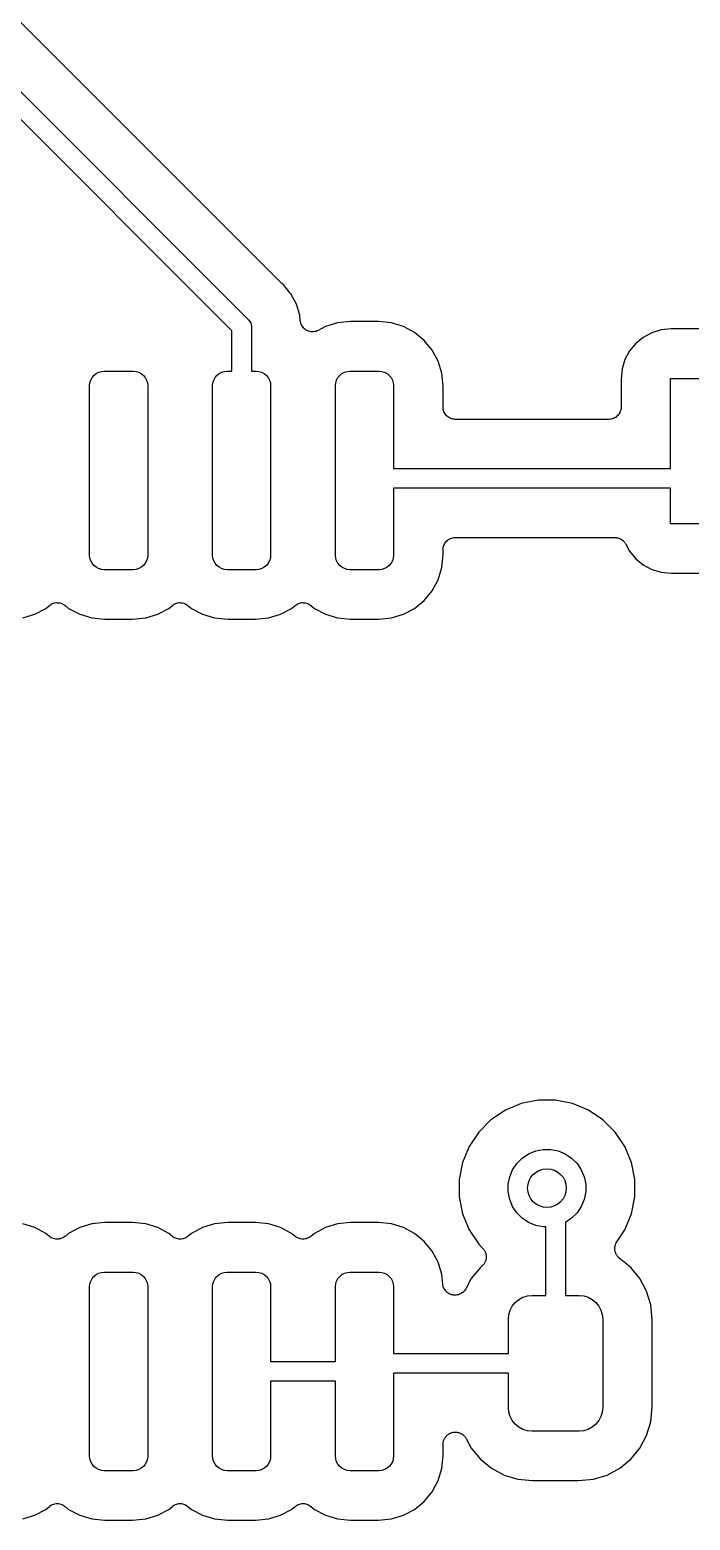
# Model space of a CAD drawing. Extents: x 1.79 to 9.66, y -5.89 to -1.5.
# Drawn here: x 3.607 to 3.876, y -2.954 to -2.348 of the extents above; entities that cross this region are included whole.
import ezdxf

# ---------------------------------------------------------------- set-up
doc = ezdxf.new("R2010")
doc.units = 0
doc.header["$MEASUREMENT"] = 0
doc.layers.add('BLACK', color=7, linetype='CONTINUOUS')

msp = doc.modelspace()

# ---------------------------------------------------------------- linework, layer by layer
at = {"layer": 'BLACK', "linetype": 'CONTINUOUS'}
for p, q in [((3.70956, -2.45122), (3.50184, -2.2435)), ((3.48, -2.24994), (3.69629, -2.46623)), ((3.6896, -2.47086), (3.47331, -2.25457)), ((3.70973, -2.45136), (3.70956, -2.45122)), ((3.70987, -2.45151), (3.70973, -2.45136)), ((3.70993, -2.45155), (3.70987, -2.45151)), ((3.71065, -2.45215), (3.70993, -2.45155)), ((3.71125, -2.45287), (3.71065, -2.45215)), ((3.71338, -2.45547), (3.71125, -2.45287)), ((3.71125, -2.45287), (3.71125, -2.45287)), ((3.71365, -2.4558), (3.71338, -2.45547)), ((3.71338, -2.45547), (3.71338, -2.45547)), ((3.71588, -2.45997), (3.71365, -2.4558)), ((3.71712, -2.46407), (3.71588, -2.45997)), ((3.71725, -2.4645), (3.71712, -2.46407)), ((3.71712, -2.46407), (3.71712, -2.46407)), ((3.71747, -2.46671), (3.71725, -2.4645)), ((3.6896, -2.48717), (3.6896, -2.47086)), ((3.69629, -2.46623), (3.69644, -2.46636)), ((3.69644, -2.46636), (3.69694, -2.46697)), ((3.69694, -2.46697), (3.69729, -2.46763)), ((3.69729, -2.46763), (3.69731, -2.46766)), ((3.69731, -2.46766), (3.69753, -2.46838)), ((3.69753, -2.46838), (3.69754, -2.46842)), ((3.69754, -2.46842), (3.6976, -2.469)), ((3.6976, -2.469), (3.6976, -2.469)), ((3.6976, -2.469), (3.69762, -2.4692)), ((3.69762, -2.4692), (3.6976, -2.4694)), ((3.6976, -2.4694), (3.6976, -2.48717)), ((3.71756, -2.46717), (3.71747, -2.46671)), ((3.71765, -2.46764), (3.71756, -2.46717)), ((3.71766, -2.46765), (3.71765, -2.46764)), ((3.71766, -2.46767), (3.71766, -2.46765)), ((3.71784, -2.4681), (3.71766, -2.46767)), ((3.71802, -2.46855), (3.71784, -2.4681)), ((3.71803, -2.46856), (3.71802, -2.46855)), ((3.71803, -2.46857), (3.71803, -2.46856)), ((3.71829, -2.46896), (3.71803, -2.46857)), ((3.71856, -2.46936), (3.71829, -2.46896)), ((3.71857, -2.46937), (3.71856, -2.46936)), ((3.71857, -2.46938), (3.71857, -2.46937)), ((3.71891, -2.46972), (3.71857, -2.46938)), ((3.71924, -2.47006), (3.71891, -2.46972)), ((3.71925, -2.47006), (3.71924, -2.47006)), ((3.71926, -2.47007), (3.71925, -2.47006)), ((3.71965, -2.47033), (3.71926, -2.47007)), ((3.72005, -2.47061), (3.71965, -2.47033)), ((3.72006, -2.47061), (3.72005, -2.47061)), ((3.72007, -2.47062), (3.72006, -2.47061)), ((3.7205, -2.4708), (3.72007, -2.47062)), ((3.72095, -2.47099), (3.7205, -2.4708)), ((3.72096, -2.47099), (3.72095, -2.47099)), ((3.72097, -2.471), (3.72096, -2.47099)), ((3.72144, -2.47109), (3.72097, -2.471)), ((3.7219, -2.47119), (3.72144, -2.47109)), ((3.72336, -2.47111), (3.7229, -2.4712)), ((3.72384, -2.47102), (3.72336, -2.47111)), ((3.72385, -2.47102), (3.72384, -2.47102)), ((3.72386, -2.47102), (3.72385, -2.47102)), ((3.72429, -2.47084), (3.72386, -2.47102)), ((3.72474, -2.47066), (3.72429, -2.47084)), ((3.72476, -2.47065), (3.72474, -2.47066)), ((3.72477, -2.47065), (3.72476, -2.47065)), ((3.7248, -2.47063), (3.72477, -2.47065)), ((3.72477, -2.47065), (3.72477, -2.47065)), ((3.72774, -2.46906), (3.7248, -2.47063)), ((3.73262, -2.46758), (3.72774, -2.46906)), ((3.73794, -2.46705), (3.73262, -2.46758)), ((3.74926, -2.46705), (3.73794, -2.46705)), ((3.75458, -2.46758), (3.74926, -2.46705)), ((3.75946, -2.46906), (3.75458, -2.46758)), ((3.76395, -2.47146), (3.75946, -2.46906)), ((3.86419, -2.47045), (3.86042, -2.47159)), ((3.86836, -2.47004), (3.86419, -2.47045)), ((3.92692, -2.47004), (3.86836, -2.47004)), ((3.72191, -2.47119), (3.7219, -2.47119)), ((3.72193, -2.47119), (3.72191, -2.47119)), ((3.7224, -2.4712), (3.72193, -2.47119)), ((3.72288, -2.4712), (3.7224, -2.4712)), ((3.72289, -2.4712), (3.72288, -2.4712)), ((3.7229, -2.4712), (3.72289, -2.4712)), ((3.76789, -2.47469), (3.76395, -2.47146)), ((3.77113, -2.47863), (3.76789, -2.47469)), ((3.8539, -2.47595), (3.8514, -2.47899)), ((3.85695, -2.47345), (3.8539, -2.47595)), ((3.86042, -2.47159), (3.85695, -2.47345)), ((3.77353, -2.48313), (3.77113, -2.47863)), ((3.77501, -2.48801), (3.77353, -2.48313)), ((3.84954, -2.48247), (3.8484, -2.48624)), ((3.8514, -2.47899), (3.84954, -2.48247)), ((3.63278, -2.4898), (3.63352, -2.4889)), ((3.63352, -2.4889), (3.63441, -2.48817)), ((3.63441, -2.48817), (3.63543, -2.48762)), ((3.63543, -2.48762), (3.63654, -2.48729)), ((3.63654, -2.48729), (3.63769, -2.48717)), ((3.63769, -2.48717), (3.64951, -2.48717)), ((3.64951, -2.48717), (3.65066, -2.48729)), ((3.65066, -2.48729), (3.65177, -2.48762)), ((3.65177, -2.48762), (3.65279, -2.48817)), ((3.65279, -2.48817), (3.65368, -2.4889)), ((3.65368, -2.4889), (3.65442, -2.4898)), ((3.68278, -2.4898), (3.68352, -2.4889)), ((3.68352, -2.4889), (3.68441, -2.48817)), ((3.68441, -2.48817), (3.68543, -2.48762)), ((3.68543, -2.48762), (3.68654, -2.48729)), ((3.68654, -2.48729), (3.68769, -2.48717)), ((3.68769, -2.48717), (3.6896, -2.48717)), ((3.6976, -2.48717), (3.69951, -2.48717)), ((3.69951, -2.48717), (3.70066, -2.48729)), ((3.70066, -2.48729), (3.70177, -2.48762)), ((3.70177, -2.48762), (3.70279, -2.48817)), ((3.70279, -2.48817), (3.70368, -2.4889)), ((3.70368, -2.4889), (3.70442, -2.4898)), ((3.73278, -2.4898), (3.73352, -2.4889)), ((3.73352, -2.4889), (3.73441, -2.48817)), ((3.73441, -2.48817), (3.73543, -2.48762)), ((3.73543, -2.48762), (3.73654, -2.48729)), ((3.73654, -2.48729), (3.73769, -2.48717)), ((3.73769, -2.48717), (3.74951, -2.48717)), ((3.74951, -2.48717), (3.75066, -2.48729)), ((3.75066, -2.48729), (3.75177, -2.48762)), ((3.75177, -2.48762), (3.75279, -2.48817)), ((3.75279, -2.48817), (3.75368, -2.4889)), ((3.75368, -2.4889), (3.75442, -2.4898)), ((3.77553, -2.49333), (3.77501, -2.48801)), ((3.8484, -2.48624), (3.84799, -2.4904)), ((3.63179, -2.49308), (3.6319, -2.49193)), ((3.63179, -2.56198), (3.63179, -2.49308)), ((3.6319, -2.49193), (3.63224, -2.49082)), ((3.63224, -2.49082), (3.63278, -2.4898)), ((3.65442, -2.4898), (3.65496, -2.49082)), ((3.65496, -2.49082), (3.6553, -2.49193)), ((3.6553, -2.49193), (3.65541, -2.49308)), ((3.65541, -2.49308), (3.65541, -2.56198)), ((3.68179, -2.49308), (3.6819, -2.49193)), ((3.68179, -2.56198), (3.68179, -2.49308)), ((3.6819, -2.49193), (3.68224, -2.49082)), ((3.68224, -2.49082), (3.68278, -2.4898)), ((3.70442, -2.4898), (3.70496, -2.49082)), ((3.70496, -2.49082), (3.7053, -2.49193)), ((3.7053, -2.49193), (3.70541, -2.49308)), ((3.70541, -2.49308), (3.70541, -2.56198)), ((3.73179, -2.49308), (3.7319, -2.49193)), ((3.73179, -2.56198), (3.73179, -2.49308)), ((3.7319, -2.49193), (3.73224, -2.49082)), ((3.73224, -2.49082), (3.73278, -2.4898)), ((3.75442, -2.4898), (3.75496, -2.49082)), ((3.75496, -2.49082), (3.7553, -2.49193)), ((3.7553, -2.49193), (3.75541, -2.49308)), ((3.75541, -2.49308), (3.75541, -2.5268)), ((3.77553, -2.5018), (3.77553, -2.49333)), ((3.84799, -2.4904), (3.84799, -2.5018)), ((3.86811, -2.5268), (3.86811, -2.49016)), ((3.86811, -2.49016), (3.92717, -2.49016)), ((3.77558, -2.50227), (3.77553, -2.5018)), ((3.77562, -2.50274), (3.77558, -2.50227)), ((3.77563, -2.50275), (3.77562, -2.50274)), ((3.77563, -2.50277), (3.77563, -2.50275)), ((3.77576, -2.50322), (3.77563, -2.50277)), ((3.7759, -2.50367), (3.77576, -2.50322)), ((3.7759, -2.50369), (3.7759, -2.50367)), ((3.77591, -2.50371), (3.7759, -2.50369)), ((3.77613, -2.50412), (3.77591, -2.50371)), ((3.77635, -2.50454), (3.77613, -2.50412)), ((3.77636, -2.50455), (3.77635, -2.50454)), ((3.77637, -2.50457), (3.77636, -2.50455)), ((3.77666, -2.50493), (3.77637, -2.50457)), ((3.77696, -2.5053), (3.77666, -2.50493)), ((3.77697, -2.50531), (3.77696, -2.5053)), ((3.77698, -2.50532), (3.77697, -2.50531)), ((3.77735, -2.50562), (3.77698, -2.50532)), ((3.77771, -2.50593), (3.77735, -2.50562)), ((3.77772, -2.50593), (3.77771, -2.50593)), ((3.77774, -2.50595), (3.77772, -2.50593)), ((3.77815, -2.50617), (3.77774, -2.50595)), ((3.77856, -2.5064), (3.77815, -2.50617)), ((3.77858, -2.5064), (3.77856, -2.5064)), ((3.77859, -2.50641), (3.77858, -2.5064)), ((3.77904, -2.50655), (3.77859, -2.50641)), ((3.77949, -2.50669), (3.77904, -2.50655)), ((3.77951, -2.50669), (3.77949, -2.50669)), ((3.77953, -2.5067), (3.77951, -2.50669)), ((3.77999, -2.50675), (3.77953, -2.5067)), ((3.78046, -2.5068), (3.77999, -2.50675)), ((3.7805, -2.5068), (3.78046, -2.5068)), ((3.78053, -2.5068), (3.7805, -2.5068)), ((3.7805, -2.5068), (3.7805, -2.5068)), ((3.7805, -2.5068), (3.7805, -2.5068)), ((3.84299, -2.5068), (3.78053, -2.5068)), ((3.84346, -2.50675), (3.84299, -2.5068)), ((3.84393, -2.50671), (3.84346, -2.50675)), ((3.84394, -2.50671), (3.84393, -2.50671)), ((3.84396, -2.5067), (3.84394, -2.50671)), ((3.84441, -2.50657), (3.84396, -2.5067)), ((3.84486, -2.50644), (3.84441, -2.50657)), ((3.84488, -2.50643), (3.84486, -2.50644)), ((3.84489, -2.50642), (3.84488, -2.50643)), ((3.84531, -2.5062), (3.84489, -2.50642)), ((3.84573, -2.50598), (3.84531, -2.5062)), ((3.84574, -2.50597), (3.84573, -2.50598)), ((3.84576, -2.50596), (3.84574, -2.50597)), ((3.84612, -2.50567), (3.84576, -2.50596)), ((3.84649, -2.50537), (3.84612, -2.50567)), ((3.8465, -2.50536), (3.84649, -2.50537)), ((3.84651, -2.50535), (3.8465, -2.50536)), ((3.84681, -2.50498), (3.84651, -2.50535)), ((3.84711, -2.50462), (3.84681, -2.50498)), ((3.84712, -2.50461), (3.84711, -2.50462)), ((3.84713, -2.5046), (3.84712, -2.50461)), ((3.84736, -2.50418), (3.84713, -2.5046)), ((3.84758, -2.50377), (3.84736, -2.50418)), ((3.84759, -2.50375), (3.84758, -2.50377)), ((3.8476, -2.50374), (3.84759, -2.50375)), ((3.84774, -2.50329), (3.8476, -2.50374)), ((3.84788, -2.50284), (3.84774, -2.50329)), ((3.84789, -2.50281), (3.84788, -2.50282)), ((3.84788, -2.50282), (3.84788, -2.50284)), ((3.84794, -2.50234), (3.84789, -2.50281)), ((3.84799, -2.50187), (3.84794, -2.50234)), ((3.84799, -2.5018), (3.84799, -2.50183)), ((3.84799, -2.50183), (3.84799, -2.50183)), ((3.84799, -2.50183), (3.84799, -2.50184)), ((3.84799, -2.50184), (3.84799, -2.50187)), ((3.75541, -2.5268), (3.86811, -2.5268)), ((3.86811, -2.5348), (3.75541, -2.5348)), ((3.75541, -2.5348), (3.75541, -2.56198)), ((3.86811, -2.54921), (3.86811, -2.5348)), ((3.92717, -2.54921), (3.86811, -2.54921)), ((3.77703, -2.55623), (3.7774, -2.55593)), ((3.7774, -2.55593), (3.77777, -2.55564)), ((3.77777, -2.55564), (3.77778, -2.55563)), ((3.77778, -2.55563), (3.77779, -2.55562)), ((3.77779, -2.55562), (3.77821, -2.5554)), ((3.77821, -2.5554), (3.77863, -2.55518)), ((3.77863, -2.55518), (3.77864, -2.55517)), ((3.77864, -2.55517), (3.77866, -2.55516)), ((3.77866, -2.55516), (3.77911, -2.55503)), ((3.77911, -2.55503), (3.77956, -2.5549)), ((3.77956, -2.5549), (3.77958, -2.55489)), ((3.77958, -2.55489), (3.7796, -2.55489)), ((3.7796, -2.55489), (3.78006, -2.55485)), ((3.78006, -2.55485), (3.78053, -2.5548)), ((3.78053, -2.5548), (3.84542, -2.5548)), ((3.84542, -2.5548), (3.84549, -2.5548)), ((3.84549, -2.5548), (3.84571, -2.55483)), ((3.84571, -2.55483), (3.84593, -2.55483)), ((3.84593, -2.55483), (3.8462, -2.55488)), ((3.8462, -2.55488), (3.84646, -2.55491)), ((3.84646, -2.55491), (3.84667, -2.55498)), ((3.84667, -2.55498), (3.84689, -2.55502)), ((3.84689, -2.55502), (3.84714, -2.55512)), ((3.84714, -2.55512), (3.84739, -2.5552)), ((3.84739, -2.5552), (3.84759, -2.55531)), ((3.84759, -2.55531), (3.84779, -2.5554)), ((3.84779, -2.5554), (3.84801, -2.55555)), ((3.84801, -2.55555), (3.84825, -2.55567)), ((3.84825, -2.55567), (3.84842, -2.55582)), ((3.84842, -2.55582), (3.8486, -2.55594)), ((3.8486, -2.55594), (3.84879, -2.55613)), ((3.6319, -2.56313), (3.63179, -2.56198)), ((3.65541, -2.56198), (3.6553, -2.56313)), ((3.6819, -2.56313), (3.68179, -2.56198)), ((3.70541, -2.56198), (3.7053, -2.56313)), ((3.7319, -2.56313), (3.73179, -2.56198)), ((3.75541, -2.56198), (3.7553, -2.56313)), ((3.77501, -2.56705), (3.77553, -2.56173)), ((3.77553, -2.55973), (3.77559, -2.55926)), ((3.77553, -2.55976), (3.77553, -2.55973)), ((3.77553, -2.55977), (3.77553, -2.55976)), ((3.77553, -2.5598), (3.77553, -2.55977)), ((3.77553, -2.55977), (3.77553, -2.55977)), ((3.77553, -2.56173), (3.77553, -2.5598)), ((3.77559, -2.55926), (3.77563, -2.55879)), ((3.77563, -2.55879), (3.77564, -2.55878)), ((3.77564, -2.55876), (3.77578, -2.55831)), ((3.77564, -2.55878), (3.77564, -2.55876)), ((3.77578, -2.55831), (3.77592, -2.55786)), ((3.77592, -2.55786), (3.77593, -2.55785)), ((3.77593, -2.55785), (3.77594, -2.55783)), ((3.77594, -2.55783), (3.77616, -2.55742)), ((3.77616, -2.55742), (3.77639, -2.557)), ((3.77639, -2.557), (3.7764, -2.55699)), ((3.7764, -2.55699), (3.77641, -2.55698)), ((3.77641, -2.55698), (3.77671, -2.55662)), ((3.77671, -2.55662), (3.77701, -2.55625)), ((3.77701, -2.55625), (3.77702, -2.55624)), ((3.77702, -2.55624), (3.77703, -2.55623)), ((3.84879, -2.55613), (3.84899, -2.5563)), ((3.84899, -2.5563), (3.84913, -2.55647)), ((3.84913, -2.55647), (3.84929, -2.55663)), ((3.84929, -2.55663), (3.84944, -2.55685)), ((3.84944, -2.55685), (3.84961, -2.55706)), ((3.84961, -2.55706), (3.84971, -2.55726)), ((3.84971, -2.55726), (3.84983, -2.55744)), ((3.84983, -2.55744), (3.8514, -2.56038)), ((3.8514, -2.56038), (3.8539, -2.56342)), ((3.63224, -2.56424), (3.6319, -2.56313)), ((3.63278, -2.56526), (3.63224, -2.56424)), ((3.63352, -2.56615), (3.63278, -2.56526)), ((3.63441, -2.56689), (3.63352, -2.56615)), ((3.63543, -2.56743), (3.63441, -2.56689)), ((3.63654, -2.56777), (3.63543, -2.56743)), ((3.63769, -2.56788), (3.63654, -2.56777)), ((3.64951, -2.56788), (3.63769, -2.56788)), ((3.65066, -2.56777), (3.64951, -2.56788)), ((3.65177, -2.56743), (3.65066, -2.56777)), ((3.65279, -2.56689), (3.65177, -2.56743)), ((3.65368, -2.56615), (3.65279, -2.56689)), ((3.65442, -2.56526), (3.65368, -2.56615)), ((3.65496, -2.56424), (3.65442, -2.56526)), ((3.6553, -2.56313), (3.65496, -2.56424)), ((3.68224, -2.56424), (3.6819, -2.56313)), ((3.68278, -2.56526), (3.68224, -2.56424)), ((3.68352, -2.56615), (3.68278, -2.56526)), ((3.68441, -2.56689), (3.68352, -2.56615)), ((3.68543, -2.56743), (3.68441, -2.56689)), ((3.68654, -2.56777), (3.68543, -2.56743)), ((3.68769, -2.56788), (3.68654, -2.56777)), ((3.69951, -2.56788), (3.68769, -2.56788)), ((3.70066, -2.56777), (3.69951, -2.56788)), ((3.70177, -2.56743), (3.70066, -2.56777)), ((3.70279, -2.56689), (3.70177, -2.56743)), ((3.70368, -2.56615), (3.70279, -2.56689)), ((3.70442, -2.56526), (3.70368, -2.56615)), ((3.70496, -2.56424), (3.70442, -2.56526)), ((3.7053, -2.56313), (3.70496, -2.56424)), ((3.73224, -2.56424), (3.7319, -2.56313)), ((3.73278, -2.56526), (3.73224, -2.56424)), ((3.73352, -2.56615), (3.73278, -2.56526)), ((3.73441, -2.56689), (3.73352, -2.56615)), ((3.73543, -2.56743), (3.73441, -2.56689)), ((3.73654, -2.56777), (3.73543, -2.56743)), ((3.73769, -2.56788), (3.73654, -2.56777)), ((3.74951, -2.56788), (3.73769, -2.56788)), ((3.75066, -2.56777), (3.74951, -2.56788)), ((3.75177, -2.56743), (3.75066, -2.56777)), ((3.75279, -2.56689), (3.75177, -2.56743)), ((3.75368, -2.56615), (3.75279, -2.56689)), ((3.75442, -2.56526), (3.75368, -2.56615)), ((3.75496, -2.56424), (3.75442, -2.56526)), ((3.7553, -2.56313), (3.75496, -2.56424)), ((3.77353, -2.57193), (3.77501, -2.56705)), ((3.8539, -2.56342), (3.85695, -2.56592)), ((3.85695, -2.56592), (3.86042, -2.56778)), ((3.86042, -2.56778), (3.86419, -2.56892)), ((3.77113, -2.57642), (3.77353, -2.57193)), ((3.86419, -2.56892), (3.86836, -2.56933)), ((3.86836, -2.56933), (3.92692, -2.56933)), ((3.76789, -2.58036), (3.77113, -2.57642)), ((3.60458, -2.58748), (3.60946, -2.586)), ((3.60946, -2.586), (3.61395, -2.5836)), ((3.61395, -2.5836), (3.61543, -2.58239)), ((3.61543, -2.58239), (3.61545, -2.58237)), ((3.61545, -2.58237), (3.61548, -2.58234)), ((3.61545, -2.58237), (3.61545, -2.58237)), ((3.61545, -2.58237), (3.61545, -2.58237)), ((3.61548, -2.58234), (3.61588, -2.58209)), ((3.61588, -2.58209), (3.61627, -2.58183)), ((3.61627, -2.58183), (3.61628, -2.58182)), ((3.61628, -2.58182), (3.6163, -2.58181)), ((3.6163, -2.58181), (3.61673, -2.58164)), ((3.61673, -2.58164), (3.61717, -2.58146)), ((3.61717, -2.58146), (3.61719, -2.58146)), ((3.61719, -2.58146), (3.61721, -2.58145)), ((3.61721, -2.58145), (3.61767, -2.58136)), ((3.61767, -2.58136), (3.61813, -2.58127)), ((3.61813, -2.58127), (3.61815, -2.58127)), ((3.61815, -2.58127), (3.61817, -2.58127)), ((3.61817, -2.58127), (3.61863, -2.58128)), ((3.61863, -2.58128), (3.6191, -2.58128)), ((3.6191, -2.58128), (3.61912, -2.58128)), ((3.61912, -2.58128), (3.61914, -2.58128)), ((3.61914, -2.58128), (3.6196, -2.58138)), ((3.6196, -2.58138), (3.62006, -2.58147)), ((3.62006, -2.58147), (3.62008, -2.58148)), ((3.62008, -2.58148), (3.6201, -2.58148)), ((3.6201, -2.58148), (3.62053, -2.58166)), ((3.62053, -2.58166), (3.62096, -2.58184)), ((3.62096, -2.58184), (3.62098, -2.58185)), ((3.62098, -2.58185), (3.621, -2.58186)), ((3.621, -2.58186), (3.62138, -2.58212)), ((3.62138, -2.58212), (3.62177, -2.58239)), ((3.62177, -2.58239), (3.62325, -2.5836)), ((3.62325, -2.5836), (3.62774, -2.586)), ((3.62774, -2.586), (3.63262, -2.58748)), ((3.65458, -2.58748), (3.65946, -2.586)), ((3.65946, -2.586), (3.66395, -2.5836)), ((3.66395, -2.5836), (3.66543, -2.58239)), ((3.66543, -2.58239), (3.66545, -2.58237)), ((3.66545, -2.58237), (3.66548, -2.58234)), ((3.66545, -2.58237), (3.66545, -2.58237)), ((3.66545, -2.58237), (3.66545, -2.58237)), ((3.66548, -2.58234), (3.66588, -2.58209)), ((3.66588, -2.58209), (3.66627, -2.58183)), ((3.66627, -2.58183), (3.66628, -2.58182)), ((3.66628, -2.58182), (3.6663, -2.58181)), ((3.6663, -2.58181), (3.66673, -2.58164)), ((3.66673, -2.58164), (3.66717, -2.58146)), ((3.66717, -2.58146), (3.66719, -2.58146)), ((3.66719, -2.58146), (3.66721, -2.58145)), ((3.66721, -2.58145), (3.66767, -2.58136)), ((3.66767, -2.58136), (3.66813, -2.58127)), ((3.66813, -2.58127), (3.66815, -2.58127)), ((3.66815, -2.58127), (3.66817, -2.58127)), ((3.66817, -2.58127), (3.66863, -2.58128)), ((3.66863, -2.58128), (3.6691, -2.58128)), ((3.6691, -2.58128), (3.66912, -2.58128)), ((3.66912, -2.58128), (3.66914, -2.58128)), ((3.66914, -2.58128), (3.6696, -2.58138)), ((3.6696, -2.58138), (3.67006, -2.58147)), ((3.67006, -2.58147), (3.67008, -2.58148)), ((3.67008, -2.58148), (3.6701, -2.58148)), ((3.6701, -2.58148), (3.67053, -2.58166)), ((3.67053, -2.58166), (3.67096, -2.58184)), ((3.67096, -2.58184), (3.67098, -2.58185)), ((3.67098, -2.58185), (3.671, -2.58186)), ((3.671, -2.58186), (3.67138, -2.58212)), ((3.67138, -2.58212), (3.67177, -2.58239)), ((3.67177, -2.58239), (3.67325, -2.5836)), ((3.67325, -2.5836), (3.67774, -2.586)), ((3.67774, -2.586), (3.68262, -2.58748)), ((3.70458, -2.58748), (3.70946, -2.586)), ((3.70946, -2.586), (3.71395, -2.5836)), ((3.71395, -2.5836), (3.71543, -2.58239)), ((3.71543, -2.58239), (3.71545, -2.58237)), ((3.71545, -2.58237), (3.71548, -2.58234)), ((3.71545, -2.58237), (3.71545, -2.58237)), ((3.71545, -2.58237), (3.71545, -2.58237)), ((3.71548, -2.58234), (3.71588, -2.58209)), ((3.71588, -2.58209), (3.71627, -2.58183)), ((3.71627, -2.58183), (3.71628, -2.58182)), ((3.71628, -2.58182), (3.7163, -2.58181)), ((3.7163, -2.58181), (3.71673, -2.58164)), ((3.71673, -2.58164), (3.71717, -2.58146)), ((3.71717, -2.58146), (3.71719, -2.58146)), ((3.71719, -2.58146), (3.71721, -2.58145)), ((3.71721, -2.58145), (3.71767, -2.58136)), ((3.71767, -2.58136), (3.71813, -2.58127)), ((3.71813, -2.58127), (3.71815, -2.58127)), ((3.71815, -2.58127), (3.71817, -2.58127)), ((3.71817, -2.58127), (3.71863, -2.58128)), ((3.71863, -2.58128), (3.7191, -2.58128)), ((3.7191, -2.58128), (3.71912, -2.58128)), ((3.71912, -2.58128), (3.71914, -2.58128)), ((3.71914, -2.58128), (3.7196, -2.58138)), ((3.7196, -2.58138), (3.72006, -2.58147)), ((3.72006, -2.58147), (3.72008, -2.58148)), ((3.72008, -2.58148), (3.7201, -2.58148)), ((3.7201, -2.58148), (3.72053, -2.58166)), ((3.72053, -2.58166), (3.72096, -2.58184)), ((3.72096, -2.58184), (3.72098, -2.58185)), ((3.72098, -2.58185), (3.721, -2.58186)), ((3.721, -2.58186), (3.72138, -2.58212)), ((3.72138, -2.58212), (3.72177, -2.58239)), ((3.72177, -2.58239), (3.72325, -2.5836)), ((3.72325, -2.5836), (3.72774, -2.586)), ((3.72774, -2.586), (3.73262, -2.58748)), ((3.75458, -2.58748), (3.75946, -2.586)), ((3.75946, -2.586), (3.76395, -2.5836)), ((3.76395, -2.5836), (3.76789, -2.58036)), ((3.63262, -2.58748), (3.63794, -2.588)), ((3.63794, -2.588), (3.64926, -2.588)), ((3.64926, -2.588), (3.65458, -2.58748)), ((3.68262, -2.58748), (3.68794, -2.588)), ((3.68794, -2.588), (3.69926, -2.588)), ((3.69926, -2.588), (3.70458, -2.58748)), ((3.73262, -2.58748), (3.73794, -2.588)), ((3.73794, -2.588), (3.74926, -2.588)), ((3.74926, -2.588), (3.75458, -2.58748)), ((3.80737, -2.78483), (3.80087, -2.78752)), ((3.81428, -2.78345), (3.80737, -2.78483)), ((3.82132, -2.78345), (3.81428, -2.78345)), ((3.82823, -2.78483), (3.82132, -2.78345)), ((3.83473, -2.78752), (3.82823, -2.78483)), ((3.79501, -2.79143), (3.79003, -2.79641)), ((3.80087, -2.78752), (3.79501, -2.79143)), ((3.84059, -2.79143), (3.83473, -2.78752)), ((3.84557, -2.79641), (3.84059, -2.79143)), ((3.79003, -2.79641), (3.78612, -2.80227)), ((3.84948, -2.80227), (3.84557, -2.79641)), ((3.78612, -2.80227), (3.78343, -2.80877)), ((3.81034, -2.80524), (3.81321, -2.80406)), ((3.81321, -2.80406), (3.81625, -2.80345)), ((3.81625, -2.80345), (3.81935, -2.80345)), ((3.81935, -2.80345), (3.82239, -2.80406)), ((3.82239, -2.80406), (3.82526, -2.80524)), ((3.85217, -2.80877), (3.84948, -2.80227)), ((3.78343, -2.80877), (3.78205, -2.81568)), ((3.80384, -2.81174), (3.80557, -2.80916)), ((3.80557, -2.80916), (3.80776, -2.80697)), ((3.80776, -2.80697), (3.81034, -2.80524)), ((3.82526, -2.80524), (3.82784, -2.80697)), ((3.82784, -2.80697), (3.83003, -2.80916)), ((3.83003, -2.80916), (3.83176, -2.81174)), ((3.85355, -2.81568), (3.85217, -2.80877)), ((3.78205, -2.81568), (3.78205, -2.82272)), ((3.80205, -2.81765), (3.80266, -2.81461)), ((3.80266, -2.81461), (3.80384, -2.81174)), ((3.83176, -2.81174), (3.83294, -2.81461)), ((3.83294, -2.81461), (3.83355, -2.81765)), ((3.85355, -2.82272), (3.85355, -2.81568)), ((3.80205, -2.82075), (3.80205, -2.81765)), ((3.80266, -2.82379), (3.80205, -2.82075)), ((3.83355, -2.82075), (3.83294, -2.82379)), ((3.83355, -2.81765), (3.83355, -2.82075)), ((3.78205, -2.82272), (3.78343, -2.82963)), ((3.80384, -2.82666), (3.80266, -2.82379)), ((3.80557, -2.82924), (3.80384, -2.82666)), ((3.83176, -2.82666), (3.83003, -2.82924)), ((3.83294, -2.82379), (3.83176, -2.82666)), ((3.85217, -2.82963), (3.85355, -2.82272)), ((3.60946, -2.8352), (3.60458, -2.83372)), ((3.63262, -2.83372), (3.62774, -2.8352)), ((3.63794, -2.8332), (3.63262, -2.83372)), ((3.64926, -2.8332), (3.63794, -2.8332)), ((3.65458, -2.83372), (3.64926, -2.8332)), ((3.65946, -2.8352), (3.65458, -2.83372)), ((3.68262, -2.83372), (3.67774, -2.8352)), ((3.68794, -2.8332), (3.68262, -2.83372)), ((3.69926, -2.8332), (3.68794, -2.8332)), ((3.70458, -2.83372), (3.69926, -2.8332)), ((3.70946, -2.8352), (3.70458, -2.83372)), ((3.73262, -2.83372), (3.72774, -2.8352)), ((3.73794, -2.8332), (3.73262, -2.83372)), ((3.74926, -2.8332), (3.73794, -2.8332)), ((3.75458, -2.83372), (3.74926, -2.8332)), ((3.75946, -2.8352), (3.75458, -2.83372)), ((3.78343, -2.82963), (3.78612, -2.83613)), ((3.80776, -2.83143), (3.80557, -2.82924)), ((3.81034, -2.83316), (3.80776, -2.83143)), ((3.81321, -2.83434), (3.81034, -2.83316)), ((3.81625, -2.83495), (3.81321, -2.83434)), ((3.82784, -2.83143), (3.82529, -2.83313)), ((3.82529, -2.83313), (3.82529, -2.86284)), ((3.83003, -2.82924), (3.82784, -2.83143)), ((3.84948, -2.83613), (3.85217, -2.82963)), ((3.61395, -2.8376), (3.60946, -2.8352)), ((3.61543, -2.83881), (3.61395, -2.8376)), ((3.61582, -2.83907), (3.61543, -2.83881)), ((3.6162, -2.83934), (3.61582, -2.83907)), ((3.61622, -2.83935), (3.6162, -2.83934)), ((3.61624, -2.83936), (3.61622, -2.83935)), ((3.61667, -2.83954), (3.61624, -2.83936)), ((3.6171, -2.83972), (3.61667, -2.83954)), ((3.61712, -2.83972), (3.6171, -2.83972)), ((3.61714, -2.83973), (3.61712, -2.83972)), ((3.6176, -2.83982), (3.61714, -2.83973)), ((3.61806, -2.83992), (3.6176, -2.83982)), ((3.61808, -2.83992), (3.61806, -2.83992)), ((3.6181, -2.83992), (3.61808, -2.83992)), ((3.61857, -2.83992), (3.6181, -2.83992)), ((3.61903, -2.83993), (3.61857, -2.83992)), ((3.61905, -2.83993), (3.61903, -2.83993)), ((3.61907, -2.83993), (3.61905, -2.83993)), ((3.61953, -2.83984), (3.61907, -2.83993)), ((3.61999, -2.83975), (3.61953, -2.83984)), ((3.62001, -2.83974), (3.61999, -2.83975)), ((3.62003, -2.83974), (3.62001, -2.83974)), ((3.62046, -2.83956), (3.62003, -2.83974)), ((3.6209, -2.83939), (3.62046, -2.83956)), ((3.62092, -2.83938), (3.6209, -2.83939)), ((3.62093, -2.83937), (3.62092, -2.83938)), ((3.62132, -2.83911), (3.62093, -2.83937)), ((3.62172, -2.83886), (3.62132, -2.83911)), ((3.62175, -2.83883), (3.62172, -2.83886)), ((3.62177, -2.83881), (3.62175, -2.83883)), ((3.62175, -2.83883), (3.62175, -2.83883)), ((3.62175, -2.83883), (3.62175, -2.83883)), ((3.62325, -2.8376), (3.62177, -2.83881)), ((3.62774, -2.8352), (3.62325, -2.8376)), ((3.66395, -2.8376), (3.65946, -2.8352)), ((3.66543, -2.83881), (3.66395, -2.8376)), ((3.66582, -2.83907), (3.66543, -2.83881)), ((3.6662, -2.83934), (3.66582, -2.83907)), ((3.66622, -2.83935), (3.6662, -2.83934)), ((3.66624, -2.83936), (3.66622, -2.83935)), ((3.66667, -2.83954), (3.66624, -2.83936)), ((3.6671, -2.83972), (3.66667, -2.83954)), ((3.66712, -2.83972), (3.6671, -2.83972)), ((3.66714, -2.83973), (3.66712, -2.83972)), ((3.6676, -2.83982), (3.66714, -2.83973)), ((3.66806, -2.83992), (3.6676, -2.83982)), ((3.66808, -2.83992), (3.66806, -2.83992)), ((3.6681, -2.83992), (3.66808, -2.83992)), ((3.66857, -2.83992), (3.6681, -2.83992)), ((3.66903, -2.83993), (3.66857, -2.83992)), ((3.66905, -2.83993), (3.66903, -2.83993)), ((3.66907, -2.83993), (3.66905, -2.83993)), ((3.66953, -2.83984), (3.66907, -2.83993)), ((3.66999, -2.83975), (3.66953, -2.83984)), ((3.67001, -2.83974), (3.66999, -2.83975)), ((3.67003, -2.83974), (3.67001, -2.83974)), ((3.67046, -2.83956), (3.67003, -2.83974)), ((3.6709, -2.83939), (3.67046, -2.83956)), ((3.67092, -2.83938), (3.6709, -2.83939)), ((3.67093, -2.83937), (3.67092, -2.83938)), ((3.67132, -2.83911), (3.67093, -2.83937)), ((3.67172, -2.83886), (3.67132, -2.83911)), ((3.67175, -2.83883), (3.67172, -2.83886)), ((3.67177, -2.83881), (3.67175, -2.83883)), ((3.67175, -2.83883), (3.67175, -2.83883)), ((3.67175, -2.83883), (3.67175, -2.83883)), ((3.67325, -2.8376), (3.67177, -2.83881)), ((3.67774, -2.8352), (3.67325, -2.8376)), ((3.71395, -2.8376), (3.70946, -2.8352)), ((3.71543, -2.83881), (3.71395, -2.8376)), ((3.71582, -2.83907), (3.71543, -2.83881)), ((3.7162, -2.83934), (3.71582, -2.83907)), ((3.71622, -2.83935), (3.7162, -2.83934)), ((3.71624, -2.83936), (3.71622, -2.83935)), ((3.71667, -2.83954), (3.71624, -2.83936)), ((3.7171, -2.83972), (3.71667, -2.83954)), ((3.71712, -2.83972), (3.7171, -2.83972)), ((3.71714, -2.83973), (3.71712, -2.83972)), ((3.7176, -2.83982), (3.71714, -2.83973)), ((3.71806, -2.83992), (3.7176, -2.83982)), ((3.71808, -2.83992), (3.71806, -2.83992)), ((3.7181, -2.83992), (3.71808, -2.83992)), ((3.71857, -2.83992), (3.7181, -2.83992)), ((3.71903, -2.83993), (3.71857, -2.83992)), ((3.71905, -2.83993), (3.71903, -2.83993)), ((3.71907, -2.83993), (3.71905, -2.83993)), ((3.71953, -2.83984), (3.71907, -2.83993)), ((3.71999, -2.83975), (3.71953, -2.83984)), ((3.72001, -2.83974), (3.71999, -2.83975)), ((3.72003, -2.83974), (3.72001, -2.83974)), ((3.72046, -2.83956), (3.72003, -2.83974)), ((3.7209, -2.83939), (3.72046, -2.83956)), ((3.72092, -2.83938), (3.7209, -2.83939)), ((3.72093, -2.83937), (3.72092, -2.83938)), ((3.72132, -2.83911), (3.72093, -2.83937)), ((3.72172, -2.83886), (3.72132, -2.83911)), ((3.72175, -2.83883), (3.72172, -2.83886)), ((3.72177, -2.83881), (3.72175, -2.83883)), ((3.72175, -2.83883), (3.72175, -2.83883)), ((3.72175, -2.83883), (3.72175, -2.83883)), ((3.72325, -2.8376), (3.72177, -2.83881)), ((3.72774, -2.8352), (3.72325, -2.8376)), ((3.76395, -2.8376), (3.75946, -2.8352)), ((3.76789, -2.84084), (3.76395, -2.8376)), ((3.78612, -2.83613), (3.79003, -2.84199)), ((3.81729, -2.83495), (3.81625, -2.83495)), ((3.81729, -2.86284), (3.81729, -2.83495)), ((3.84624, -2.84098), (3.84948, -2.83613)), ((3.77113, -2.84478), (3.76789, -2.84084)), ((3.77353, -2.84927), (3.77113, -2.84478)), ((3.79003, -2.84199), (3.79162, -2.84358)), ((3.79162, -2.84358), (3.79167, -2.84363)), ((3.79167, -2.84363), (3.79182, -2.84381)), ((3.79182, -2.84381), (3.79198, -2.84397)), ((3.79198, -2.84397), (3.79212, -2.84419)), ((3.79212, -2.84419), (3.79228, -2.84439)), ((3.79228, -2.84439), (3.79239, -2.84459)), ((3.79239, -2.84459), (3.79251, -2.84478)), ((3.79251, -2.84478), (3.79261, -2.84503)), ((3.79261, -2.84503), (3.79273, -2.84526)), ((3.79273, -2.84526), (3.79279, -2.84548)), ((3.79279, -2.84548), (3.79288, -2.84569)), ((3.79288, -2.84569), (3.79293, -2.84594)), ((3.79293, -2.84594), (3.793, -2.84619)), ((3.793, -2.84619), (3.79302, -2.84642)), ((3.79302, -2.84642), (3.79307, -2.84665)), ((3.79307, -2.84665), (3.79307, -2.84691)), ((3.8454, -2.84374), (3.84543, -2.84348)), ((3.84542, -2.84397), (3.8454, -2.84374)), ((3.84542, -2.84419), (3.84542, -2.84397)), ((3.84547, -2.84445), (3.84542, -2.84419)), ((3.84543, -2.84322), (3.84547, -2.843)), ((3.84543, -2.84348), (3.84543, -2.84322)), ((3.84547, -2.843), (3.8455, -2.84277)), ((3.84549, -2.84471), (3.84547, -2.84445)), ((3.84556, -2.84493), (3.84549, -2.84471)), ((3.8455, -2.84277), (3.84557, -2.84252)), ((3.8456, -2.84515), (3.84556, -2.84493)), ((3.84557, -2.84252), (3.84563, -2.84226)), ((3.8457, -2.8454), (3.8456, -2.84515)), ((3.84563, -2.84226), (3.84572, -2.84205)), ((3.84577, -2.84565), (3.8457, -2.8454)), ((3.84572, -2.84205), (3.84578, -2.84184)), ((3.84588, -2.84585), (3.84577, -2.84565)), ((3.84578, -2.84184), (3.84591, -2.84161)), ((3.84596, -2.84606), (3.84588, -2.84585)), ((3.84591, -2.84161), (3.84601, -2.84136)), ((3.84611, -2.84628), (3.84596, -2.84606)), ((3.84601, -2.84136), (3.84614, -2.84118)), ((3.84623, -2.84651), (3.84611, -2.84628)), ((3.84614, -2.84118), (3.84624, -2.84098)), ((3.84637, -2.84669), (3.84623, -2.84651)), ((3.77501, -2.85415), (3.77353, -2.84927)), ((3.7907, -2.85144), (3.78701, -2.85594)), ((3.79126, -2.85098), (3.7907, -2.85144)), ((3.79142, -2.85082), (3.79126, -2.85098)), ((3.7916, -2.85067), (3.79142, -2.85082)), ((3.79177, -2.85047), (3.7916, -2.85067)), ((3.79195, -2.85029), (3.79177, -2.85047)), ((3.79208, -2.8501), (3.79195, -2.85029)), ((3.79222, -2.84993), (3.79208, -2.8501)), ((3.79235, -2.8497), (3.79222, -2.84993)), ((3.79249, -2.84948), (3.79235, -2.8497)), ((3.79258, -2.84927), (3.79249, -2.84948)), ((3.79269, -2.84907), (3.79258, -2.84927)), ((3.79277, -2.84882), (3.79269, -2.84907)), ((3.79287, -2.84858), (3.79277, -2.84882)), ((3.79291, -2.84836), (3.79287, -2.84858)), ((3.79298, -2.84814), (3.79291, -2.84836)), ((3.79301, -2.84788), (3.79298, -2.84814)), ((3.79306, -2.84762), (3.79301, -2.84788)), ((3.79309, -2.84717), (3.79306, -2.84739)), ((3.79306, -2.84739), (3.79306, -2.84762)), ((3.79307, -2.84691), (3.79309, -2.84717)), ((3.84649, -2.84688), (3.84637, -2.84669)), ((3.84668, -2.84707), (3.84649, -2.84688)), ((3.84684, -2.84727), (3.84668, -2.84707)), ((3.84702, -2.84741), (3.84684, -2.84727)), ((3.84717, -2.84758), (3.84702, -2.84741)), ((3.84723, -2.84762), (3.84717, -2.84758)), ((3.85188, -2.85144), (3.84723, -2.84762)), ((3.85558, -2.85594), (3.85188, -2.85144)), ((3.63179, -2.85922), (3.6319, -2.85807)), ((3.6319, -2.85807), (3.63224, -2.85696)), ((3.63224, -2.85696), (3.63278, -2.85594)), ((3.63278, -2.85594), (3.63352, -2.85505)), ((3.63352, -2.85505), (3.63441, -2.85431)), ((3.63441, -2.85431), (3.63543, -2.85377)), ((3.63543, -2.85377), (3.63654, -2.85343)), ((3.63654, -2.85343), (3.63769, -2.85332)), ((3.63769, -2.85332), (3.64951, -2.85332)), ((3.64951, -2.85332), (3.65066, -2.85343)), ((3.65066, -2.85343), (3.65177, -2.85377)), ((3.65177, -2.85377), (3.65279, -2.85431)), ((3.65279, -2.85431), (3.65368, -2.85505)), ((3.65368, -2.85505), (3.65442, -2.85594)), ((3.65442, -2.85594), (3.65496, -2.85696)), ((3.65496, -2.85696), (3.6553, -2.85807)), ((3.6553, -2.85807), (3.65541, -2.85922)), ((3.68179, -2.85922), (3.6819, -2.85807)), ((3.6819, -2.85807), (3.68224, -2.85696)), ((3.68224, -2.85696), (3.68278, -2.85594)), ((3.68278, -2.85594), (3.68352, -2.85505)), ((3.68352, -2.85505), (3.68441, -2.85431)), ((3.68441, -2.85431), (3.68543, -2.85377)), ((3.68543, -2.85377), (3.68654, -2.85343)), ((3.68654, -2.85343), (3.68769, -2.85332)), ((3.68769, -2.85332), (3.69951, -2.85332)), ((3.69951, -2.85332), (3.70066, -2.85343)), ((3.70066, -2.85343), (3.70177, -2.85377)), ((3.70177, -2.85377), (3.70279, -2.85431)), ((3.70279, -2.85431), (3.70368, -2.85505)), ((3.70368, -2.85505), (3.70442, -2.85594)), ((3.70442, -2.85594), (3.70496, -2.85696)), ((3.70496, -2.85696), (3.7053, -2.85807)), ((3.7053, -2.85807), (3.70541, -2.85922)), ((3.73179, -2.85922), (3.7319, -2.85807)), ((3.7319, -2.85807), (3.73224, -2.85696)), ((3.73224, -2.85696), (3.73278, -2.85594)), ((3.73278, -2.85594), (3.73352, -2.85505)), ((3.73352, -2.85505), (3.73441, -2.85431)), ((3.73441, -2.85431), (3.73543, -2.85377)), ((3.73543, -2.85377), (3.73654, -2.85343)), ((3.73654, -2.85343), (3.73769, -2.85332)), ((3.73769, -2.85332), (3.74951, -2.85332)), ((3.74951, -2.85332), (3.75066, -2.85343)), ((3.75066, -2.85343), (3.75177, -2.85377)), ((3.75177, -2.85377), (3.75279, -2.85431)), ((3.75279, -2.85431), (3.75368, -2.85505)), ((3.75368, -2.85505), (3.75442, -2.85594)), ((3.75442, -2.85594), (3.75496, -2.85696)), ((3.75496, -2.85696), (3.7553, -2.85807)), ((3.7553, -2.85807), (3.75541, -2.85922)), ((3.77541, -2.85821), (3.77501, -2.85415)), ((3.7755, -2.85866), (3.77541, -2.85821)), ((3.77559, -2.85916), (3.7755, -2.85866)), ((3.78701, -2.85594), (3.78479, -2.86008)), ((3.85832, -2.86107), (3.85558, -2.85594)), ((3.63179, -2.92812), (3.63179, -2.85922)), ((3.65541, -2.85922), (3.65541, -2.92812)), ((3.68179, -2.92812), (3.68179, -2.85922)), ((3.70541, -2.85922), (3.70541, -2.88967)), ((3.73179, -2.88967), (3.73179, -2.85922)), ((3.75541, -2.85922), (3.75541, -2.8864)), ((3.7756, -2.85916), (3.77559, -2.85916)), ((3.7756, -2.85917), (3.7756, -2.85916)), ((3.77578, -2.85961), (3.7756, -2.85917)), ((3.77596, -2.86006), (3.77578, -2.85961)), ((3.77597, -2.86006), (3.77596, -2.86006)), ((3.77597, -2.86007), (3.77597, -2.86006)), ((3.77623, -2.86046), (3.77597, -2.86007)), ((3.7765, -2.86087), (3.77623, -2.86046)), ((3.77651, -2.86088), (3.7765, -2.86087)), ((3.77685, -2.86122), (3.77651, -2.86088)), ((3.77651, -2.86088), (3.77651, -2.86088)), ((3.77719, -2.86157), (3.77685, -2.86122)), ((3.7772, -2.86157), (3.77719, -2.86157)), ((3.77719, -2.86157), (3.77719, -2.86157)), ((3.7776, -2.86184), (3.7772, -2.86157)), ((3.778, -2.86211), (3.7776, -2.86184)), ((3.778, -2.86212), (3.778, -2.86211)), ((3.77801, -2.86212), (3.778, -2.86212)), ((3.77845, -2.86231), (3.77801, -2.86212)), ((3.7789, -2.86249), (3.77845, -2.86231)), ((3.7789, -2.8625), (3.7789, -2.86249)), ((3.77891, -2.8625), (3.7789, -2.8625)), ((3.77938, -2.86259), (3.77891, -2.8625)), ((3.77985, -2.86269), (3.77938, -2.86259)), ((3.77986, -2.86269), (3.77985, -2.86269)), ((3.78034, -2.8627), (3.77986, -2.86269)), ((3.77986, -2.86269), (3.77986, -2.86269)), ((3.78083, -2.8627), (3.78034, -2.8627)), ((3.78084, -2.8627), (3.78083, -2.8627)), ((3.78083, -2.8627), (3.78083, -2.8627)), ((3.7813, -2.86261), (3.78084, -2.8627)), ((3.78179, -2.86252), (3.7813, -2.86261)), ((3.7818, -2.86252), (3.78179, -2.86252)), ((3.78179, -2.86252), (3.78179, -2.86252)), ((3.78223, -2.86234), (3.7818, -2.86252)), ((3.78269, -2.86216), (3.78223, -2.86234)), ((3.7827, -2.86215), (3.78269, -2.86216)), ((3.7831, -2.86189), (3.7827, -2.86215)), ((3.7827, -2.86215), (3.7827, -2.86215)), ((3.78351, -2.86162), (3.7831, -2.86189)), ((3.78352, -2.86162), (3.78351, -2.86162)), ((3.78351, -2.86162), (3.78351, -2.86162)), ((3.78386, -2.86128), (3.78352, -2.86162)), ((3.78421, -2.86094), (3.78386, -2.86128)), ((3.78422, -2.86093), (3.78421, -2.86094)), ((3.78421, -2.86094), (3.78421, -2.86094)), ((3.78448, -2.86055), (3.78422, -2.86093)), ((3.78476, -2.86014), (3.78448, -2.86055)), ((3.78477, -2.86013), (3.78476, -2.86014)), ((3.78479, -2.86008), (3.78477, -2.86013)), ((3.78477, -2.86013), (3.78477, -2.86013)), ((3.78477, -2.86013), (3.78477, -2.86013)), ((3.80491, -2.86565), (3.80636, -2.86446)), ((3.80636, -2.86446), (3.80802, -2.86357)), ((3.80802, -2.86357), (3.80982, -2.86303)), ((3.80982, -2.86303), (3.81169, -2.86284)), ((3.81169, -2.86284), (3.81729, -2.86284)), ((3.82529, -2.86284), (3.83089, -2.86284)), ((3.83089, -2.86284), (3.83276, -2.86303)), ((3.83276, -2.86303), (3.83456, -2.86357)), ((3.83456, -2.86357), (3.83622, -2.86446)), ((3.83622, -2.86446), (3.83767, -2.86565)), ((3.86001, -2.86664), (3.85832, -2.86107)), ((3.8021, -2.87244), (3.80228, -2.87057)), ((3.80228, -2.87057), (3.80283, -2.86876)), ((3.80283, -2.86876), (3.80371, -2.86711)), ((3.80371, -2.86711), (3.80491, -2.86565)), ((3.83767, -2.86565), (3.83887, -2.86711)), ((3.83887, -2.86711), (3.83975, -2.86876)), ((3.83975, -2.86876), (3.8403, -2.87057)), ((3.8403, -2.87057), (3.84048, -2.87244)), ((3.8606, -2.87268), (3.86001, -2.86664)), ((3.8021, -2.8864), (3.8021, -2.87244)), ((3.84048, -2.87244), (3.84048, -2.90836)), ((3.8606, -2.90812), (3.8606, -2.87268)), ((3.75541, -2.8864), (3.8021, -2.8864)), ((3.70541, -2.88967), (3.73179, -2.88967)), ((3.8021, -2.8944), (3.75541, -2.8944)), ((3.75541, -2.8944), (3.75541, -2.92812)), ((3.8021, -2.90836), (3.8021, -2.8944)), ((3.73179, -2.89767), (3.70541, -2.89767)), ((3.70541, -2.89767), (3.70541, -2.92812)), ((3.73179, -2.92812), (3.73179, -2.89767)), ((3.80228, -2.91023), (3.8021, -2.90836)), ((3.80283, -2.91203), (3.80228, -2.91023)), ((3.80371, -2.91369), (3.80283, -2.91203)), ((3.83975, -2.91203), (3.83887, -2.91369)), ((3.8403, -2.91023), (3.83975, -2.91203)), ((3.84048, -2.90836), (3.8403, -2.91023)), ((3.86001, -2.91416), (3.8606, -2.90812)), ((3.77739, -2.91947), (3.7776, -2.91933)), ((3.7776, -2.91933), (3.77779, -2.91917)), ((3.77779, -2.91917), (3.77801, -2.91906)), ((3.77801, -2.91906), (3.77821, -2.91893)), ((3.77821, -2.91893), (3.77844, -2.91884)), ((3.77844, -2.91884), (3.77866, -2.91872)), ((3.77866, -2.91872), (3.77889, -2.91865)), ((3.77889, -2.91865), (3.77911, -2.91856)), ((3.77911, -2.91856), (3.77936, -2.91851)), ((3.77936, -2.91851), (3.7796, -2.91844)), ((3.7796, -2.91844), (3.77983, -2.91842)), ((3.77983, -2.91842), (3.78007, -2.91838)), ((3.78007, -2.91838), (3.78032, -2.91838)), ((3.78032, -2.91838), (3.78057, -2.91836)), ((3.78057, -2.91836), (3.7808, -2.91838)), ((3.7808, -2.91838), (3.78104, -2.91838)), ((3.78104, -2.91838), (3.78129, -2.91843)), ((3.78129, -2.91843), (3.78154, -2.91846)), ((3.78154, -2.91846), (3.78177, -2.91853)), ((3.78177, -2.91853), (3.782, -2.91858)), ((3.782, -2.91858), (3.78223, -2.91867)), ((3.78223, -2.91867), (3.78247, -2.91875)), ((3.78247, -2.91875), (3.78268, -2.91886)), ((3.78268, -2.91886), (3.7829, -2.91895)), ((3.7829, -2.91895), (3.78311, -2.91909)), ((3.78311, -2.91909), (3.78333, -2.91921)), ((3.78333, -2.91921), (3.78351, -2.91936)), ((3.78351, -2.91936), (3.78371, -2.9195)), ((3.80491, -2.91515), (3.80371, -2.91369)), ((3.80636, -2.91634), (3.80491, -2.91515)), ((3.80802, -2.91723), (3.80636, -2.91634)), ((3.80982, -2.91777), (3.80802, -2.91723)), ((3.81169, -2.91796), (3.80982, -2.91777)), ((3.83089, -2.91796), (3.81169, -2.91796)), ((3.83276, -2.91777), (3.83089, -2.91796)), ((3.83456, -2.91723), (3.83276, -2.91777)), ((3.83622, -2.91634), (3.83456, -2.91723)), ((3.83767, -2.91515), (3.83622, -2.91634)), ((3.83887, -2.91369), (3.83767, -2.91515)), ((3.85832, -2.91973), (3.86001, -2.91416)), ((3.77553, -2.92329), (3.77556, -2.92305)), ((3.77553, -2.92336), (3.77553, -2.92329)), ((3.77553, -2.92787), (3.77553, -2.92336)), ((3.77556, -2.92281), (3.77561, -2.92256)), ((3.77556, -2.92305), (3.77556, -2.92281)), ((3.77561, -2.92256), (3.77564, -2.92232)), ((3.77564, -2.92232), (3.77571, -2.92209)), ((3.77571, -2.92209), (3.77576, -2.92185)), ((3.77576, -2.92185), (3.77586, -2.92162)), ((3.77586, -2.92162), (3.77594, -2.92139)), ((3.77594, -2.92139), (3.77605, -2.92118)), ((3.77605, -2.92118), (3.77615, -2.92096)), ((3.77615, -2.92096), (3.77629, -2.92075)), ((3.77629, -2.92075), (3.77641, -2.92053)), ((3.77641, -2.92053), (3.77656, -2.92035)), ((3.77656, -2.92035), (3.77669, -2.92015)), ((3.77669, -2.92015), (3.77687, -2.91997)), ((3.77687, -2.91997), (3.77703, -2.91978)), ((3.77703, -2.91978), (3.77722, -2.91963)), ((3.77722, -2.91963), (3.77739, -2.91947)), ((3.78371, -2.9195), (3.78389, -2.91967)), ((3.78389, -2.91967), (3.78408, -2.91983)), ((3.78408, -2.91983), (3.78423, -2.92002)), ((3.78423, -2.92002), (3.7844, -2.92019)), ((3.7844, -2.92019), (3.78454, -2.92039)), ((3.78454, -2.92039), (3.7847, -2.92059)), ((3.7847, -2.92059), (3.78481, -2.9208)), ((3.78481, -2.9208), (3.78494, -2.921)), ((3.78494, -2.921), (3.78701, -2.92486)), ((3.78701, -2.92486), (3.7907, -2.92936)), ((3.85188, -2.92936), (3.85558, -2.92486)), ((3.85558, -2.92486), (3.85832, -2.91973)), ((3.6319, -2.92927), (3.63179, -2.92812)), ((3.63224, -2.93038), (3.6319, -2.92927)), ((3.63278, -2.9314), (3.63224, -2.93038)), ((3.63352, -2.9323), (3.63278, -2.9314)), ((3.65442, -2.9314), (3.65368, -2.9323)), ((3.65496, -2.93038), (3.65442, -2.9314)), ((3.6553, -2.92927), (3.65496, -2.93038)), ((3.65541, -2.92812), (3.6553, -2.92927)), ((3.6819, -2.92927), (3.68179, -2.92812)), ((3.68224, -2.93038), (3.6819, -2.92927)), ((3.68278, -2.9314), (3.68224, -2.93038)), ((3.68352, -2.9323), (3.68278, -2.9314)), ((3.70442, -2.9314), (3.70368, -2.9323)), ((3.70496, -2.93038), (3.70442, -2.9314)), ((3.7053, -2.92927), (3.70496, -2.93038)), ((3.70541, -2.92812), (3.7053, -2.92927)), ((3.7319, -2.92927), (3.73179, -2.92812)), ((3.73224, -2.93038), (3.7319, -2.92927)), ((3.73278, -2.9314), (3.73224, -2.93038)), ((3.73352, -2.9323), (3.73278, -2.9314)), ((3.75442, -2.9314), (3.75368, -2.9323)), ((3.75496, -2.93038), (3.75442, -2.9314)), ((3.7553, -2.92927), (3.75496, -2.93038)), ((3.75541, -2.92812), (3.7553, -2.92927)), ((3.77501, -2.93319), (3.77553, -2.92787)), ((3.7907, -2.92936), (3.7952, -2.93305)), ((3.84738, -2.93305), (3.85188, -2.92936)), ((3.63441, -2.93303), (3.63352, -2.9323)), ((3.63543, -2.93358), (3.63441, -2.93303)), ((3.63654, -2.93391), (3.63543, -2.93358)), ((3.63769, -2.93403), (3.63654, -2.93391)), ((3.64951, -2.93403), (3.63769, -2.93403)), ((3.65066, -2.93391), (3.64951, -2.93403)), ((3.65177, -2.93358), (3.65066, -2.93391)), ((3.65279, -2.93303), (3.65177, -2.93358)), ((3.65368, -2.9323), (3.65279, -2.93303)), ((3.68441, -2.93303), (3.68352, -2.9323)), ((3.68543, -2.93358), (3.68441, -2.93303)), ((3.68654, -2.93391), (3.68543, -2.93358)), ((3.68769, -2.93403), (3.68654, -2.93391)), ((3.69951, -2.93403), (3.68769, -2.93403)), ((3.70066, -2.93391), (3.69951, -2.93403)), ((3.70177, -2.93358), (3.70066, -2.93391)), ((3.70279, -2.93303), (3.70177, -2.93358)), ((3.70368, -2.9323), (3.70279, -2.93303)), ((3.73441, -2.93303), (3.73352, -2.9323)), ((3.73543, -2.93358), (3.73441, -2.93303)), ((3.73654, -2.93391), (3.73543, -2.93358)), ((3.73769, -2.93403), (3.73654, -2.93391)), ((3.74951, -2.93403), (3.73769, -2.93403)), ((3.75066, -2.93391), (3.74951, -2.93403)), ((3.75177, -2.93358), (3.75066, -2.93391)), ((3.75279, -2.93303), (3.75177, -2.93358)), ((3.75368, -2.9323), (3.75279, -2.93303)), ((3.77353, -2.93807), (3.77501, -2.93319)), ((3.7952, -2.93305), (3.80033, -2.9358)), ((3.80033, -2.9358), (3.8059, -2.93749)), ((3.8059, -2.93749), (3.81194, -2.93808)), ((3.83064, -2.93808), (3.83668, -2.93749)), ((3.83668, -2.93749), (3.84225, -2.9358)), ((3.84225, -2.9358), (3.84738, -2.93305)), ((3.76789, -2.94651), (3.77113, -2.94257)), ((3.77113, -2.94257), (3.77353, -2.93807)), ((3.81194, -2.93808), (3.83064, -2.93808)), ((3.61395, -2.94974), (3.61543, -2.94853)), ((3.61543, -2.94853), (3.61545, -2.94851)), ((3.61545, -2.94851), (3.61548, -2.94848)), ((3.61545, -2.94851), (3.61545, -2.94851)), ((3.61545, -2.94851), (3.61545, -2.94851)), ((3.61548, -2.94848), (3.61588, -2.94823)), ((3.61588, -2.94823), (3.61627, -2.94797)), ((3.61627, -2.94797), (3.61628, -2.94796)), ((3.61628, -2.94796), (3.6163, -2.94795)), ((3.6163, -2.94795), (3.61673, -2.94778)), ((3.61673, -2.94778), (3.61717, -2.9476)), ((3.61717, -2.9476), (3.61719, -2.9476)), ((3.61719, -2.9476), (3.61721, -2.94759)), ((3.61721, -2.94759), (3.61767, -2.94751)), ((3.61767, -2.94751), (3.61813, -2.94742)), ((3.61813, -2.94742), (3.61815, -2.94742)), ((3.61815, -2.94742), (3.61817, -2.94741)), ((3.61817, -2.94741), (3.61863, -2.94742)), ((3.61863, -2.94742), (3.6191, -2.94742)), ((3.6191, -2.94742), (3.61912, -2.94742)), ((3.61912, -2.94742), (3.61914, -2.94742)), ((3.61914, -2.94742), (3.6196, -2.94752)), ((3.6196, -2.94752), (3.62006, -2.94761)), ((3.62006, -2.94761), (3.62008, -2.94762)), ((3.62008, -2.94762), (3.6201, -2.94762)), ((3.6201, -2.94762), (3.62053, -2.94781)), ((3.62053, -2.94781), (3.62096, -2.94799)), ((3.62096, -2.94799), (3.62098, -2.948)), ((3.62098, -2.948), (3.621, -2.948)), ((3.621, -2.948), (3.62138, -2.94826)), ((3.62138, -2.94826), (3.62177, -2.94853)), ((3.62177, -2.94853), (3.62325, -2.94974)), ((3.66395, -2.94974), (3.66543, -2.94853)), ((3.66543, -2.94853), (3.66545, -2.94851)), ((3.66545, -2.94851), (3.66548, -2.94848)), ((3.66545, -2.94851), (3.66545, -2.94851)), ((3.66545, -2.94851), (3.66545, -2.94851)), ((3.66548, -2.94848), (3.66588, -2.94823)), ((3.66588, -2.94823), (3.66627, -2.94797)), ((3.66627, -2.94797), (3.66628, -2.94796)), ((3.66628, -2.94796), (3.6663, -2.94795)), ((3.6663, -2.94795), (3.66673, -2.94778)), ((3.66673, -2.94778), (3.66717, -2.9476)), ((3.66717, -2.9476), (3.66719, -2.9476)), ((3.66719, -2.9476), (3.66721, -2.94759)), ((3.66721, -2.94759), (3.66767, -2.94751)), ((3.66767, -2.94751), (3.66813, -2.94742)), ((3.66813, -2.94742), (3.66815, -2.94742)), ((3.66815, -2.94742), (3.66817, -2.94741)), ((3.66817, -2.94741), (3.66863, -2.94742)), ((3.66863, -2.94742), (3.6691, -2.94742)), ((3.6691, -2.94742), (3.66912, -2.94742)), ((3.66912, -2.94742), (3.66914, -2.94742)), ((3.66914, -2.94742), (3.6696, -2.94752)), ((3.6696, -2.94752), (3.67006, -2.94761)), ((3.67006, -2.94761), (3.67008, -2.94762)), ((3.67008, -2.94762), (3.6701, -2.94762)), ((3.6701, -2.94762), (3.67053, -2.94781)), ((3.67053, -2.94781), (3.67096, -2.94799)), ((3.67096, -2.94799), (3.67098, -2.948)), ((3.67098, -2.948), (3.671, -2.948)), ((3.671, -2.948), (3.67138, -2.94826)), ((3.67138, -2.94826), (3.67177, -2.94853)), ((3.67177, -2.94853), (3.67325, -2.94974)), ((3.71395, -2.94974), (3.71543, -2.94853)), ((3.71543, -2.94853), (3.71545, -2.94851)), ((3.71545, -2.94851), (3.71548, -2.94848)), ((3.71545, -2.94851), (3.71545, -2.94851)), ((3.71545, -2.94851), (3.71545, -2.94851)), ((3.71548, -2.94848), (3.71588, -2.94823)), ((3.71588, -2.94823), (3.71627, -2.94797)), ((3.71627, -2.94797), (3.71628, -2.94796)), ((3.71628, -2.94796), (3.7163, -2.94795)), ((3.7163, -2.94795), (3.71673, -2.94778)), ((3.71673, -2.94778), (3.71717, -2.9476)), ((3.71717, -2.9476), (3.71719, -2.9476)), ((3.71719, -2.9476), (3.71721, -2.94759)), ((3.71721, -2.94759), (3.71767, -2.94751)), ((3.71767, -2.94751), (3.71813, -2.94742)), ((3.71813, -2.94742), (3.71815, -2.94742)), ((3.71815, -2.94742), (3.71817, -2.94741)), ((3.71817, -2.94741), (3.71863, -2.94742)), ((3.71863, -2.94742), (3.7191, -2.94742)), ((3.7191, -2.94742), (3.71912, -2.94742)), ((3.71912, -2.94742), (3.71914, -2.94742)), ((3.71914, -2.94742), (3.7196, -2.94752)), ((3.7196, -2.94752), (3.72006, -2.94761)), ((3.72006, -2.94761), (3.72008, -2.94762)), ((3.72008, -2.94762), (3.7201, -2.94762)), ((3.7201, -2.94762), (3.72053, -2.94781)), ((3.72053, -2.94781), (3.72096, -2.94799)), ((3.72096, -2.94799), (3.72098, -2.948)), ((3.72098, -2.948), (3.721, -2.948)), ((3.721, -2.948), (3.72138, -2.94826)), ((3.72138, -2.94826), (3.72177, -2.94853)), ((3.72177, -2.94853), (3.72325, -2.94974)), ((3.76395, -2.94974), (3.76789, -2.94651)), ((3.60458, -2.95362), (3.60946, -2.95214)), ((3.60946, -2.95214), (3.61395, -2.94974)), ((3.62325, -2.94974), (3.62774, -2.95214)), ((3.62774, -2.95214), (3.63262, -2.95362)), ((3.63262, -2.95362), (3.63794, -2.95415)), ((3.63794, -2.95415), (3.64926, -2.95415)), ((3.64926, -2.95415), (3.65458, -2.95362)), ((3.65458, -2.95362), (3.65946, -2.95214)), ((3.65946, -2.95214), (3.66395, -2.94974)), ((3.67325, -2.94974), (3.67774, -2.95214)), ((3.67774, -2.95214), (3.68262, -2.95362)), ((3.68262, -2.95362), (3.68794, -2.95415)), ((3.68794, -2.95415), (3.69926, -2.95415)), ((3.69926, -2.95415), (3.70458, -2.95362)), ((3.70458, -2.95362), (3.70946, -2.95214)), ((3.70946, -2.95214), (3.71395, -2.94974)), ((3.72325, -2.94974), (3.72774, -2.95214)), ((3.72774, -2.95214), (3.73262, -2.95362)), ((3.73262, -2.95362), (3.73794, -2.95415)), ((3.73794, -2.95415), (3.74926, -2.95415)), ((3.74926, -2.95415), (3.75458, -2.95362)), ((3.75458, -2.95362), (3.75946, -2.95214)), ((3.75946, -2.95214), (3.76395, -2.94974))]:
    msp.add_line(p, q, dxfattribs=at)
at = {"layer": 'BLACK'}
msp.add_circle((3.8178, -2.8192), 0.00787, dxfattribs=at)

doc.saveas('drawing.dxf')
